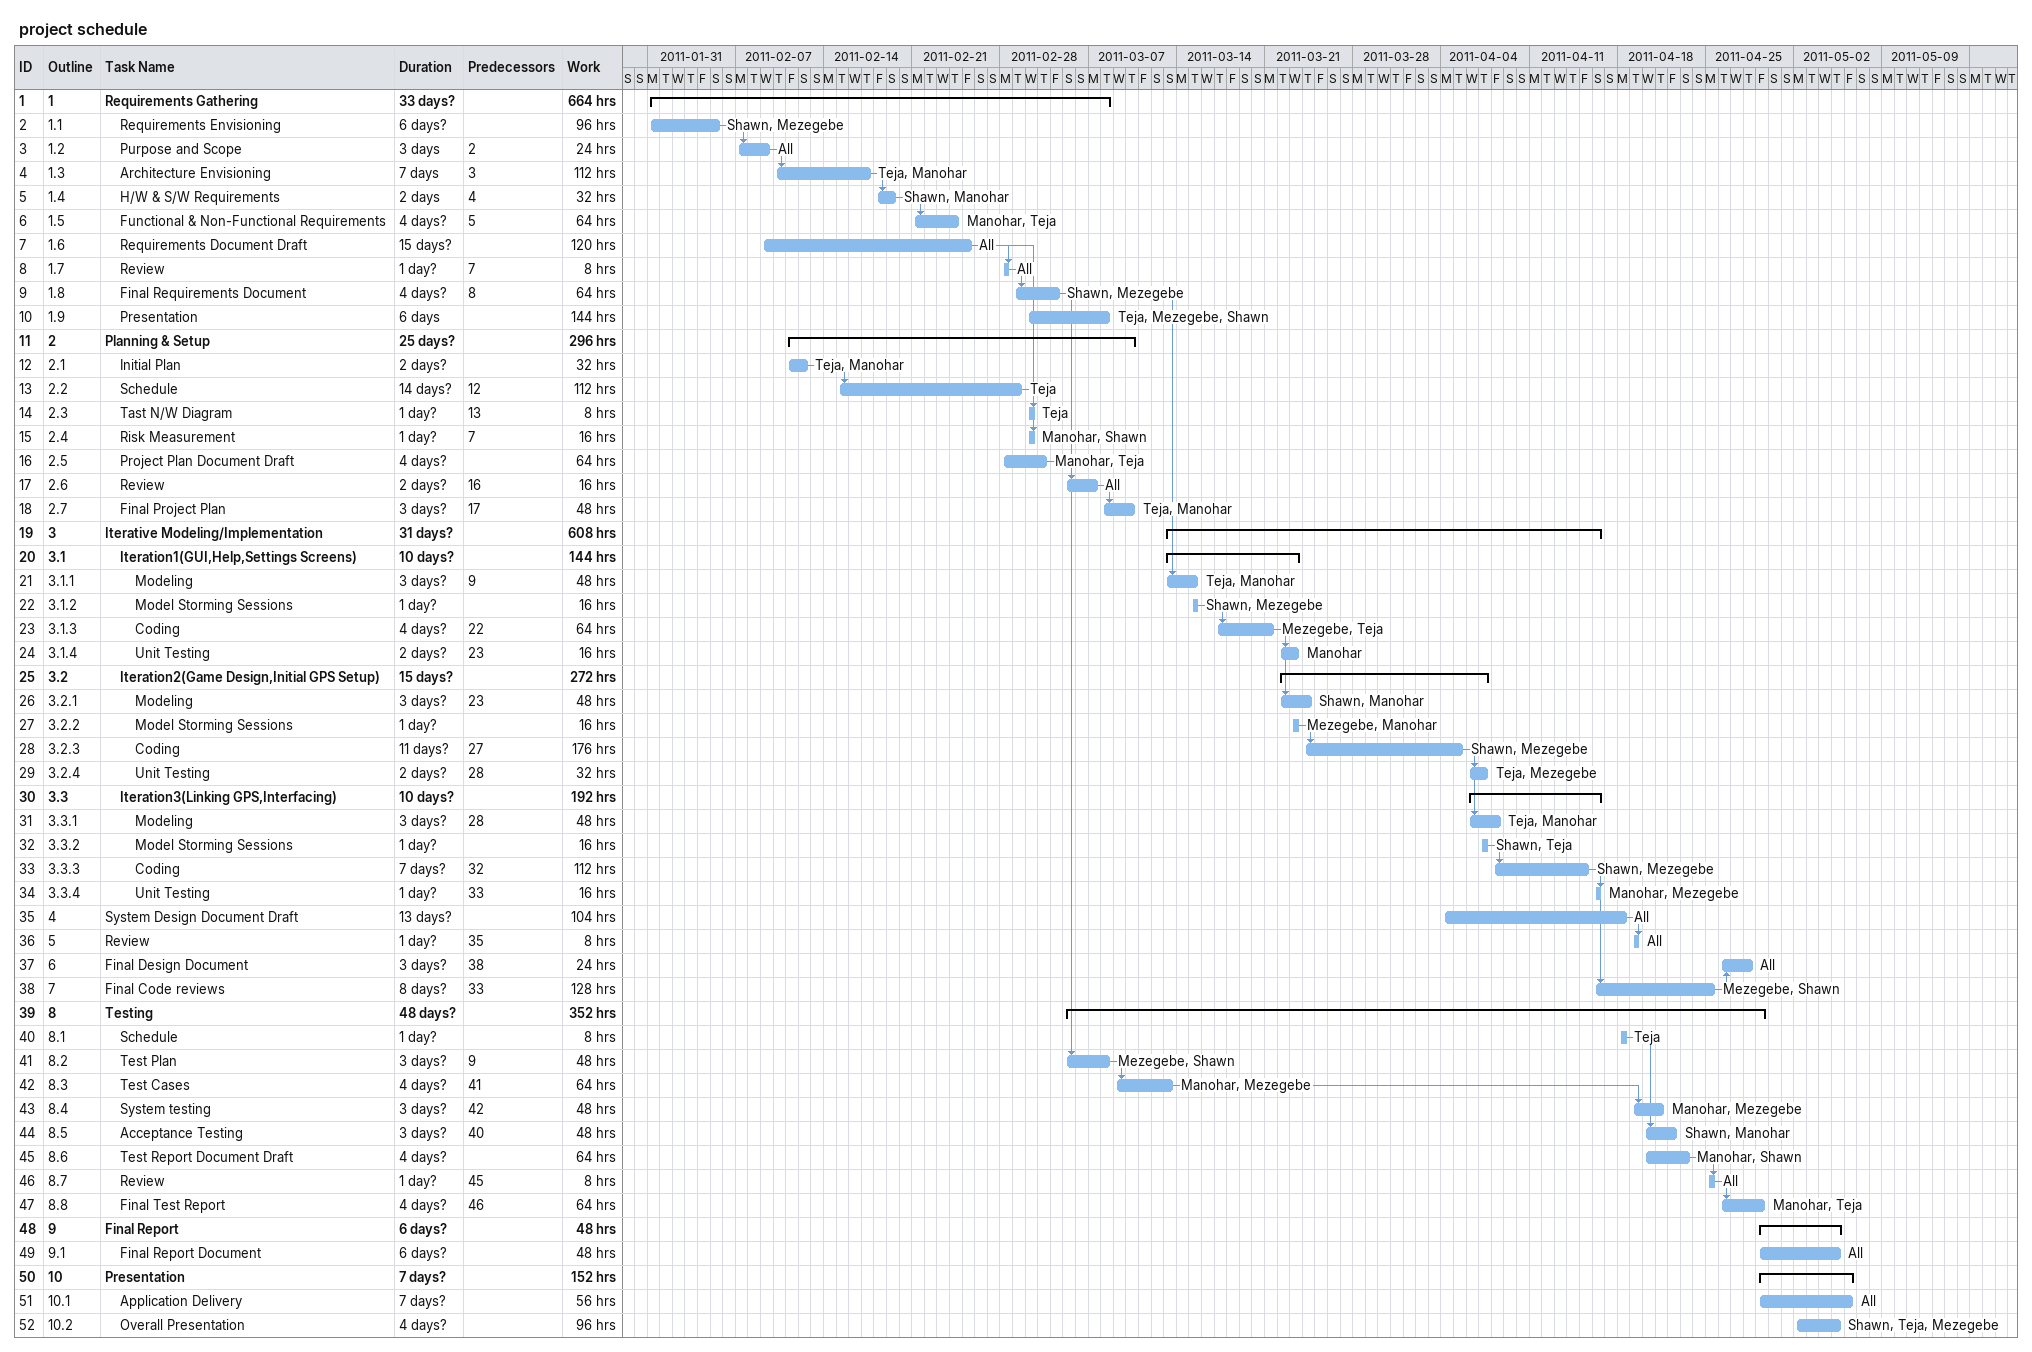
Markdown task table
project schedule

| ID | WBS | Task | Duration | Start | Finish | Predecessors | Resources | Work (h) |
|---|---|---|---|---|---|---|---|---|
| 1 | 1 | **Requirements Gathering** | 33d? | 2011-01-31 | 2011-03-08 |  |  | 664 |
| 2 | 1.1 | Requirements Envisioning | 6d? | 2011-01-31 | 2011-02-05 |  | Shawn, Mezegebe | 96 |
| 3 | 1.2 | Purpose and Scope | 3d | 2011-02-07 | 2011-02-09 | 2 | All | 24 |
| 4 | 1.3 | Architecture Envisioning | 7d | 2011-02-10 | 2011-02-17 | 3 | Teja, Manohar | 112 |
| 5 | 1.4 | H/W & S/W Requirements | 2d | 2011-02-18 | 2011-02-19 | 4 | Shawn, Manohar | 32 |
| 6 | 1.5 | Functional & Non-Functional Requirements | 4d? | 2011-02-21 | 2011-02-24 | 5 | Manohar, Teja | 64 |
| 7 | 1.6 | Requirements Document Draft | 15d? | 2011-02-09 | 2011-02-25 |  | All | 120 |
| 8 | 1.7 | Review | 1d? | 2011-02-28 | 2011-02-28 | 7 | All | 8 |
| 9 | 1.8 | Final Requirements Document | 4d? | 2011-03-01 | 2011-03-04 | 8 | Shawn, Mezegebe | 64 |
| 10 | 1.9 | Presentation | 6d | 2011-03-02 | 2011-03-08 |  | Teja, Mezegebe, Shawn | 144 |
| 11 | 2 | **Planning & Setup** | 25d? | 2011-02-11 | 2011-03-10 |  |  | 296 |
| 12 | 2.1 | Initial Plan | 2d? | 2011-02-11 | 2011-02-12 |  | Teja, Manohar | 32 |
| 13 | 2.2 | Schedule | 14d? | 2011-02-15 | 2011-03-01 | 12 | Teja | 112 |
| 14 | 2.3 | Tast N/W Diagram | 1d? | 2011-03-02 | 2011-03-02 | 13 | Teja | 8 |
| 15 | 2.4 | Risk Measurement | 1d? | 2011-03-02 | 2011-03-02 | 7 | Manohar, Shawn | 16 |
| 16 | 2.5 | Project Plan Document Draft | 4d? | 2011-02-28 | 2011-03-03 |  | Manohar, Teja | 64 |
| 17 | 2.6 | Review | 2d? | 2011-03-05 | 2011-03-07 | 16 | All | 16 |
| 18 | 2.7 | Final Project Plan | 3d? | 2011-03-08 | 2011-03-10 | 17 | Teja, Manohar | 48 |
| 19 | 3 | **Iterative Modeling/Implementation** | 31d? | 2011-03-13 | 2011-04-16 |  |  | 608 |
| 20 | 3.1 | **Iteration1(GUI,Help,Settings Screens)** | 10d? | 2011-03-13 | 2011-03-23 |  |  | 144 |
| 21 | 3.1.1 | Modeling | 3d? | 2011-03-13 | 2011-03-15 | 9 | Teja, Manohar | 48 |
| 22 | 3.1.2 | Model Storming Sessions | 1d? | 2011-03-15 | 2011-03-15 |  | Shawn, Mezegebe | 16 |
| 23 | 3.1.3 | Coding | 4d? | 2011-03-17 | 2011-03-21 | 22 | Mezegebe, Teja | 64 |
| 24 | 3.1.4 | Unit Testing | 2d? | 2011-03-22 | 2011-03-23 | 23 | Manohar | 16 |
| 25 | 3.2 | **Iteration2(Game Design,Initial GPS Setup)** | 15d? | 2011-03-22 | 2011-04-07 |  |  | 272 |
| 26 | 3.2.1 | Modeling | 3d? | 2011-03-22 | 2011-03-24 | 23 | Shawn, Manohar | 48 |
| 27 | 3.2.2 | Model Storming Sessions | 1d? | 2011-03-23 | 2011-03-23 |  | Mezegebe, Manohar | 16 |
| 28 | 3.2.3 | Coding | 11d? | 2011-03-24 | 2011-04-05 | 27 | Shawn, Mezegebe | 176 |
| 29 | 3.2.4 | Unit Testing | 2d? | 2011-04-06 | 2011-04-07 | 28 | Teja, Mezegebe | 32 |
| 30 | 3.3 | **Iteration3(Linking GPS,Interfacing)** | 10d? | 2011-04-06 | 2011-04-16 |  |  | 192 |
| 31 | 3.3.1 | Modeling | 3d? | 2011-04-06 | 2011-04-08 | 28 | Teja, Manohar | 48 |
| 32 | 3.3.2 | Model Storming Sessions | 1d? | 2011-04-07 | 2011-04-07 |  | Shawn, Teja | 16 |
| 33 | 3.3.3 | Coding | 7d? | 2011-04-08 | 2011-04-15 | 32 | Shawn, Mezegebe | 112 |
| 34 | 3.3.4 | Unit Testing | 1d? | 2011-04-16 | 2011-04-16 | 33 | Manohar, Mezegebe | 16 |
| 35 | 4 | System Design Document Draft | 13d? | 2011-04-04 | 2011-04-18 |  | All | 104 |
| 36 | 5 | Review | 1d? | 2011-04-19 | 2011-04-19 | 35 | All | 8 |
| 37 | 6 | Final Design Document | 3d? | 2011-04-26 | 2011-04-28 | 38 | All | 24 |
| 38 | 7 | Final Code reviews | 8d? | 2011-04-16 | 2011-04-25 | 33 | Mezegebe, Shawn | 128 |
| 39 | 8 | **Testing** | 48d? | 2011-03-05 | 2011-04-29 |  |  | 352 |
| 40 | 8.1 | Schedule | 1d? | 2011-04-18 | 2011-04-18 |  | Teja | 8 |
| 41 | 8.2 | Test Plan | 3d? | 2011-03-05 | 2011-03-08 | 9 | Mezegebe, Shawn | 48 |
| 42 | 8.3 | Test Cases | 4d? | 2011-03-09 | 2011-03-13 | 41 | Manohar, Mezegebe | 64 |
| 43 | 8.4 | System testing | 3d? | 2011-04-19 | 2011-04-21 | 42 | Manohar, Mezegebe | 48 |
| 44 | 8.5 | Acceptance Testing | 3d? | 2011-04-20 | 2011-04-22 | 40 | Shawn, Manohar | 48 |
| 45 | 8.6 | Test Report Document Draft | 4d? | 2011-04-20 | 2011-04-23 |  | Manohar, Shawn | 64 |
| 46 | 8.7 | Review | 1d? | 2011-04-25 | 2011-04-25 | 45 | All | 8 |
| 47 | 8.8 | Final Test Report | 4d? | 2011-04-26 | 2011-04-29 | 46 | Manohar, Teja | 64 |
| 48 | 9 | **Final Report** | 6d? | 2011-04-29 | 2011-05-05 |  |  | 48 |
| 49 | 9.1 | Final Report Document | 6d? | 2011-04-29 | 2011-05-05 |  | All | 48 |
| 50 | 10 | **Presentation** | 7d? | 2011-04-29 | 2011-05-06 |  |  | 152 |
| 51 | 10.1 | Application Delivery | 7d? | 2011-04-29 | 2011-05-06 |  | All | 56 |
| 52 | 10.2 | Overall Presentation | 4d? | 2011-05-02 | 2011-05-05 |  | Shawn, Teja, Mezegebe | 96 |
